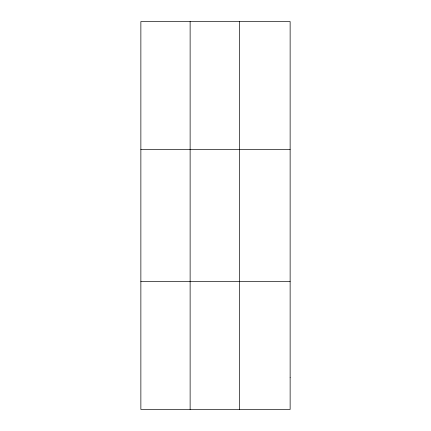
<?xml version="1.0" encoding="UTF-8"?>
<svg xmlns="http://www.w3.org/2000/svg" width="431" height="431" viewBox="0 0 431 431"><rect width="100%" height="100%" fill="white"/><g stroke="black" fill="none" stroke-linecap="round" stroke-linejoin="round"><path stroke-width="0.65" d="M190.125 409.45L190.125 21.55M239.383 409.45L239.383 21.55M140.867 149.557L290.133 149.557M140.867 281.443L290.133 281.443M290.133 377.448L290.133 409.45L140.867 409.45L140.867 21.55L290.133 21.55L290.133 377.448"/></g></svg>
